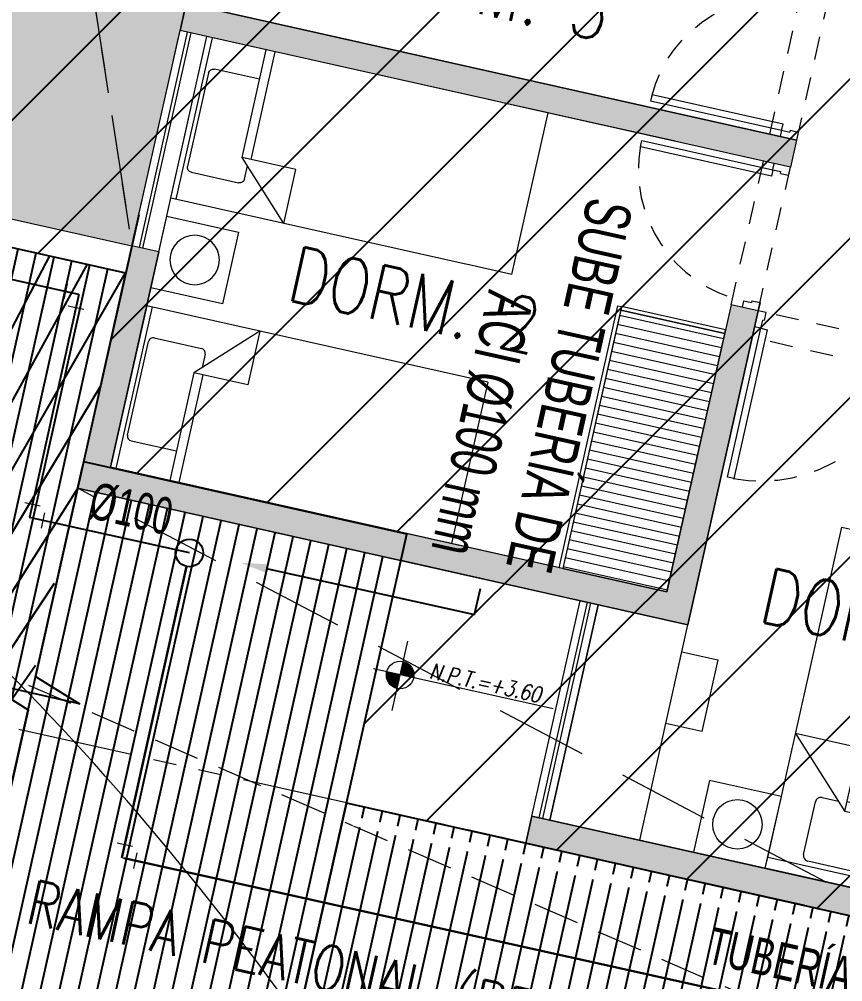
# Model space of a CAD drawing. Header units: inches. Extents: x 0 to 766, y -245 to 236.
# Drawn here: x 203.04 to 207.52, y 96.97 to 102.21 of the extents above; entities that cross this region are included whole.
import ezdxf
from ezdxf import colors
from ezdxf.entities.mleader import LeaderData, LeaderLine
from ezdxf.enums import TextEntityAlignment as Align
from ezdxf.math import Vec2, Vec3

# ---------------------------------------------------------------- set-up
doc = ezdxf.new("R2010")
doc.units = ezdxf.units.IN
doc.header["$MEASUREMENT"] = 0
doc.set_wipeout_variables(frame=1)
for name, pattern in [('DASHED2', [0.375, 0.25, -0.125]), ('HIDDEN', [0.375, 0.25, -0.125]), ('PHANTOM', [2.5, 1.25, -0.25, 0.25, -0.25, 0.25, -0.25]), ('TC_P1$0$HIDDEN2', [0.1875, 0.125, -0.0625])]:
    doc.linetypes.add(name, pattern=pattern)
doc.layers.get('DEFPOINTS').update_dxf_attribs({"color": 251, "lineweight": 9})
for name, color, linetype, lineweight in [('000 SOS 911 - ACCESORIOS ACI', 3, 'Continuous', 20), ('000 SOS 911 EQUIPOS', 5, 'Continuous', 25), ('000 SOS 911 TEXTOS ACI', 7, 'Continuous', 9), ('000 SOS 911 TUB. ENTERRADA  ACI', 5, 'DASHED2', 25), ('000 SOS 911 TUBERIA ACI', 1, 'Continuous', 25), ('1P$0$A-ESTRUCTURA-HATCH', 251, 'Continuous', 9), ('1P$0$A-ESTRUCTURA-MUROS', 251, 'Continuous', 9), ('1P$0$A-MURO ALTO', 251, 'Continuous', 9), ('1P$0$A-MUROS', 251, 'Continuous', 9), ('A-BARANDAS', 251, 'Continuous', 9), ('A-MURO ALTO', 251, 'Continuous', 9), ('A-MURO BAJO', 251, 'Continuous', 9), ('A-PROYECCIONES', 251, 'HIDDEN', 9), ('A-TEXTO-INDICACIONES', 251, 'Continuous', 9), ('DLP_TEXTO AMBIENTE', 251, 'Continuous', 9), ('DLP_VERDE', 251, 'Continuous', 9), ('EJES', 251, 'PHANTOM', 9), ('TC_P1$0$DLP_ESTRUCTURAS', 251, 'Continuous', 9), ('TC_P1$0$DLP_MOBILIARIO', 251, 'Continuous', 9), ('TC_P1$0$DLP_MOBILIARIO FIJO', 251, 'Continuous', 9), ('TC_P1$0$DLP_MURO BAJO', 251, 'Continuous', 9), ('TC_P1$0$DLP_MUROS', 251, 'Continuous', 9), ('TC_P1$0$DLP_PROYECCIONES', 251, 'TC_P1$0$HIDDEN2', 9), ('TEXTO-AMBIENTE', 251, 'Continuous', 9)]:
    doc.layers.add(name, color=color, linetype=linetype, lineweight=lineweight)
doc.styles.add('ESC-50', font='romans.shx', dxfattribs={"width": 0.9, "height": 0.1})
doc.styles.add('PIPE', font='ARIALN.TTF', dxfattribs={"width": 0.8})
doc.styles.add('R100-200', font='romans.shx', dxfattribs={"width": 0.8, "height": 0.3})
doc.styles.add('R80', font='romans.shx', dxfattribs={"width": 0.8, "oblique": 15, "height": 0.1})
doc.styles.add('R80-200', font='romans.shx', dxfattribs={"width": 0.8, "oblique": 10, "height": 0.2})
doc.styles.add('ROMANS', font='romans.shx', dxfattribs={"width": 0.8})
doc.linetypes.add('Fire-50-Wall', pattern='A,0.5,-0.075,["I",ESC-50,S=1,R=0,X=-0.03,Y=-0.05],-0.05', length=0.625)

# ---------------------------------------------------------------- blocks, each defined once
blk = doc.blocks.new('ACCS.ELBOW.90')
at = {"layer": '000 SOS 911 - ACCESORIOS ACI', "color": 100}
for p, q in [((0.098, 0.168), (-0.098, 0.168)), ((0.168, -0.098), (0.168, 0.098))]:
    blk.add_line(p, q, dxfattribs=at)
at = {"layer": '000 SOS 911 - ACCESORIOS ACI', "color": 9}
for p in [(0, 0.168), (0.168, 0)]:
    blk.add_line(p, (0, 0), dxfattribs=at)
blk = doc.blocks.new('base general')
at = {"layer": 'DLP_VERDE'}
h = blk.add_hatch(dxfattribs=at)
h.set_pattern_fill('AR-SAND', color=251, scale=0.0035, angle=215)
h.set_pattern_definition([(252.5, (0, 0), (0.1028379, -0.13710426), [0, -0.135128, 0, -0.15113, 0, -0.1444625]), (222.5, (0, 0), (0.0150241, -0.2957586), [0, -0.072898, 0, -0.121793, 0, -0.0466725]), (182.5, (0.08957, 0.06272), (-0.22649154, -0.15920515), [0, -0.04445, 0, -0.16002, 0, -0.208915]), (172.5, (0.08957, 0.06272), (-0.1741606, -0.2171998), [0, -0.022225, 0, -0.104902, 0, -0.120015])])
h.paths.add_polyline_path([(-19.4365, 36.7591), (-22.3642, 37.4144), (-24.0352, 29.9491), (-21.1077, 29.2938)])
at = {"layer": 'A-PROYECCIONES', "color": 251}
for p, q in [((-22.3642, 37.4144), (-21.1077, 29.2938)), ((-8.7065, 21.2916, 0), (-24.4477, 28.1086, 0))]:
    blk.add_line(p, q, dxfattribs=at)
at = {"layer": 'TEXTO-AMBIENTE', "color": 251, "style": 'ROMANS', "width": 0.8}
blk.add_text('RAMPA PEATONAL (PENDIENTE 8%%%)', height=0.24, rotation=347.4279, dxfattribs=at).set_placement((-21.6931, 25.6155, 0))
blk = doc.blocks.new('TC_P1$0$EST.P1')
at = {"layer": 'TC_P1$0$DLP_ESTRUCTURAS'}
h = blk.add_hatch(color=8, dxfattribs=at)
h.dxf.hatch_style = 1
h.paths.add_polyline_path([(9.15, 0.06), (9.15, 6.125), (10.65, 6.125), (10.65, 5.375), (10.8, 5.375), (10.8, 6.325), (9, 6.325), (9, 5.45), (7.5, 5.45), (7.5, 5.95), (7.35, 5.95), (7.35, 5.25), (9, 5.25), (9, 0.06)])
h.paths.add_polyline_path([(30.25, 10.125), (28.65, 10.125), (28.65, 13.225), (29.85, 13.225), (29.85, 13.375), (28.5, 13.375), (28.5, 9.975), (30.25, 9.975)])
h.paths.add_polyline_path([(31.05, 13.375), (31.2, 13.375), (31.2, 9.975), (31.05, 9.975)])
h.paths.add_polyline_path([(36.55, 13.85), (36.85, 13.85), (36.85, 13.7), (36.7, 13.7), (36.7, 10.625), (36.55, 10.625)])
h.paths.add_polyline_path([(33.6, 13.225), (33.6, 10.125), (32, 10.125), (32, 9.975), (33.75, 9.975), (33.75, 13.375), (32.4, 13.375), (32.4, 13.225)])
h.paths.add_polyline_path([(42.85, 13.7), (43.45, 13.7), (43.45, 13.85), (42.7, 13.85), (42.7, 10.45), (43.85, 10.45), (43.85, 10.6), (42.85, 10.6)])
h.paths.add_polyline_path([(44.65, 13.85), (44.65, 10.45), (44.8, 10.45), (44.8, 13.85)])
h.paths.add_polyline_path([(45.6, 10.6), (47.2, 10.6), (47.2, 13.7), (46, 13.7), (46, 13.85), (47.35, 13.85), (47.35, 10.45), (45.6, 10.45)])
h.paths.add_polyline_path([(42.85, 0.15), (43.45, 0.15), (43.45, 0), (42.7, 0), (42.7, 3.4), (43.85, 3.4), (43.85, 3.25), (42.85, 3.25)])
h.paths.add_polyline_path([(44.65, 0), (44.65, 3.4), (44.8, 3.4), (44.8, 0)])
h.paths.add_polyline_path([(45.6, 3.25), (47.2, 3.25), (47.2, 0.15), (46, 0.15), (46, 0), (47.35, 0), (47.35, 3.4), (45.6, 3.4)])
h.paths.add_polyline_path([(40, 3.5), (39.85, 3.5), (39.85, 0.15), (39.7, 0.15), (39.7, 0), (40, 0)])
h.paths.add_polyline_path([(30.25, 3.725), (28.65, 3.725), (28.65, 0.625), (29.85, 0.625), (29.85, 0.475), (28.5, 0.475), (28.5, 3.875), (30.25, 3.875)])
h.paths.add_polyline_path([(31.05, 0.475), (31.2, 0.475), (31.2, 3.875), (31.05, 3.875)])
h.paths.add_polyline_path([(36.55, 0), (36.85, 0), (36.85, 0.15), (36.7, 0.15), (36.7, 3.225), (36.55, 3.225)])
h.paths.add_polyline_path([(33.6, 0.625), (33.6, 3.725), (32, 3.725), (32, 3.875), (33.75, 3.875), (33.75, 0.475), (32.4, 0.475), (32.4, 0.625)])
h.paths.add_polyline_path([(23.65, 9.025), (23.65, 10.025), (23.5, 10.025), (23.5, 9.025)], flags=17)
h.paths.add_polyline_path([(17.1, 10.125), (18.7, 10.125), (18.7, 13.225), (17.5, 13.225), (17.5, 13.375), (18.85, 13.375), (18.85, 9.975), (17.1, 9.975)])
h.paths.add_polyline_path([(16.3, 13.375), (16.15, 13.375), (16.15, 9.975), (16.3, 9.975)])
h.paths.add_polyline_path([(10.5, 13.85), (10.5, 13.7), (10.65, 13.7), (10.65, 10.625), (10.8, 10.625), (10.8, 13.85)])
h.paths.add_polyline_path([(21.1, 7.525), (11.7, 7.525), (11.7, 7.675), (15.25, 7.675), (15.25, 9.075), (15.45, 9.075), (15.45, 7.675), (17.85, 7.675), (17.85, 8.925), (16.2, 8.925), (16.2, 9.075), (18, 9.075), (18, 7.675), (21.1, 7.675)])
h.paths.add_polyline_path([(13.75, 13.225), (13.75, 10.125), (15.35, 10.125), (15.35, 9.975), (13.6, 9.975), (13.6, 13.375), (14.95, 13.375), (14.95, 13.225)])
h.paths.add_polyline_path([(9, 8.6), (7.35, 8.6), (7.35, 7.9), (7.5, 7.9), (7.5, 8.4), (9, 8.4), (9, 7.525), (10.8, 7.525), (10.8, 8.475), (10.65, 8.475), (10.65, 7.725), (9.15, 7.725), (9.15, 13.79), (9, 13.79)])
h.paths.add_polyline_path([(4.5, 13.7), (3.9, 13.7), (3.9, 13.85), (4.65, 13.85), (4.65, 10.45), (3.5, 10.45), (3.5, 10.6), (4.5, 10.6)])
h.paths.add_polyline_path([(2.7, 13.85), (2.7, 10.45), (2.55, 10.45), (2.55, 13.85)])
h.paths.add_polyline_path([(1.75, 10.6), (0.15, 10.6), (0.15, 13.7), (1.35, 13.7), (1.35, 13.85), (0, 13.85), (0, 10.45), (1.75, 10.45)])
h.paths.add_polyline_path([(2.7, 0), (2.7, 3.4), (2.55, 3.4), (2.55, 0)])
h.paths.add_polyline_path([(1.75, 3.25), (0.15, 3.25), (0.15, 0.15), (1.35, 0.15), (1.35, 0), (0, 0), (0, 3.4), (1.75, 3.4)])
h.paths.add_polyline_path([(7.35, 3.5), (7.5, 3.5), (7.5, 0.15), (7.65, 0.15), (7.65, 0), (7.35, 0)])
h.paths.add_polyline_path([(17.1, 3.725), (18.7, 3.725), (18.7, 0.625), (17.5, 0.625), (17.5, 0.475), (18.85, 0.475), (18.85, 3.875), (17.1, 3.875)])
h.paths.add_polyline_path([(16.3, 0.475), (16.15, 0.475), (16.15, 3.875), (16.3, 3.875)])
h.paths.add_polyline_path([(10.8, 0), (10.5, 0), (10.5, 0.15), (10.65, 0.15), (10.65, 3.225), (10.8, 3.225)])
h.paths.add_polyline_path([(13.75, 0.625), (13.75, 3.725), (15.35, 3.725), (15.35, 3.875), (13.6, 3.875), (13.6, 0.475), (14.95, 0.475), (14.95, 0.625)])
h.paths.add_polyline_path([(38.35, 6.325), (36.55, 6.325), (36.55, 5.375), (36.7, 5.375), (36.7, 6.125), (38.2, 6.125), (38.2, 0.06), (38.35, 0.06), (38.35, 5.25), (40, 5.25), (40, 5.95), (39.85, 5.95), (39.85, 5.45), (38.35, 5.45)])
h.paths.add_polyline_path([(4.65, 0), (4.65, 3.4), (3.5, 3.4), (3.5, 3.25), (4.5, 3.25), (4.5, 0.15), (3.9, 0.15), (3.9, 0)])
h.paths.add_polyline_path([(1.7468, 8.35), (1.6, 8.35), (1.6, 9.55), (3.75, 9.55), (3.75, 9.4), (1.75, 9.4), (1.75, 8.35)], flags=17)
h.paths.add_polyline_path([(1.7468, 5.5), (1.6, 5.5), (1.6, 4.3), (3.75, 4.3), (3.75, 4.45), (1.75, 4.45), (1.75, 5.5)], flags=17)
h.paths.add_polyline_path([(7.5001, 7), (4.65, 7), (4.65, 9.55), (4.5, 9.55), (4.5, 7), (1.75, 7), (1.75, 7.6), (1.6, 7.6), (1.6, 7), (-1.2, 7), (-1.2, 11.05), (-1.35, 11.05), (-1.35, 2.8), (-1.2, 2.8), (-1.2, 6.85), (1.6, 6.85), (1.6, 6.25), (1.75, 6.25), (1.75, 6.85), (4.5, 6.85), (4.5, 4.3), (4.65, 4.3), (4.65, 6.85), (7.5001, 6.85)])
h.paths.add_polyline_path([(25.8, 6.175), (29.35, 6.175), (29.35, 4.775), (31.15, 4.775), (31.15, 4.925), (29.5, 4.925), (29.5, 6.175), (31.9, 6.175), (31.9, 4.775), (32.1, 4.775), (32.1, 6.175), (35.65, 6.175), (35.65, 6.325), (25.65, 6.325), (25.65, 0.475), (26.5, 0.475), (26.5, 0.625), (25.8, 0.625), (25.8, 4.775), (27.65, 4.775), (27.65, 4.925), (25.8, 4.925)])
h.paths.add_polyline_path([(22.7, 1.025), (25.35, 1.025), (25.35, 3.675), (23, 3.675), (23, 4.225), (22.7, 4.225), (22.7, 4.375), (23.15, 4.375), (23.15, 3.825), (25.35, 3.825), (25.35, 6.325), (25.5, 6.325), (25.5, 0.875), (22.7, 0.875)])
h.paths.add_polyline_path([(21.7, 0.475), (20.85, 0.475), (20.85, 0.625), (21.55, 0.625), (21.55, 4.775), (19.7, 4.775), (19.7, 4.925), (21.55, 4.925), (21.55, 6.175), (18, 6.175), (18, 4.775), (16.2, 4.775), (16.2, 4.925), (17.85, 4.925), (17.85, 6.175), (15.45, 6.175), (15.45, 4.775), (15.25, 4.775), (15.25, 6.175), (11.7, 6.175), (11.7, 6.325), (21.7, 6.325)])
h.paths.add_polyline_path([(7.35, 13.85), (7.35, 10.35), (7.5, 10.35), (7.5, 13.7), (7.65, 13.7), (7.65, 13.85)])
h.paths.add_polyline_path([(21.35, 8.925), (21.55, 8.925), (21.55, 7.525), (23.65, 7.525), (23.65, 8.125), (23.5, 8.125), (23.5, 7.675), (21.7, 7.675), (21.7, 11.375), (23.5, 11.375), (23.5, 10.925), (23.65, 10.925), (23.65, 11.575), (21.7, 11.575), (21.7, 13.375), (20.85, 13.375), (20.85, 13.225), (21.55, 13.225), (21.55, 9.075), (19.3, 9.075), (19.3, 8.925), (21.45, 8.925)])
h.paths.add_polyline_path([(38.35, 13.79), (38.35, 8.6), (40, 8.6), (40, 7.9), (39.85, 7.9), (39.85, 8.4), (38.35, 8.4), (38.35, 7.525), (36.55, 7.525), (36.55, 8.475), (36.7, 8.475), (36.7, 7.725), (38.2, 7.725), (38.2, 13.79)])
h.paths.add_polyline_path([(45.75, 7), (48.55, 7), (48.55, 11.05), (48.7, 11.05), (48.7, 2.8), (48.55, 2.8), (48.55, 6.85), (45.75, 6.85), (45.75, 6.25), (45.6, 6.25), (45.6, 6.85), (42.85, 6.85), (42.85, 4.3), (42.7, 4.3), (42.7, 6.85), (39.8499, 6.85), (39.8499, 7), (42.7, 7), (42.7, 9.55), (42.85, 9.55), (42.85, 7), (45.6, 7), (45.6, 7.6), (45.75, 7.6)])
h.paths.add_polyline_path([(40, 13.85), (39.7, 13.85), (39.7, 13.7), (39.85, 13.7), (39.85, 10.35), (40, 10.35)])
h.paths.add_polyline_path([(45.6032, 8.35), (45.75, 8.35), (45.75, 9.55), (43.6, 9.55), (43.6, 9.4), (45.6, 9.4), (45.6, 8.35)], flags=17)
h.paths.add_polyline_path([(45.6032, 5.5), (45.75, 5.5), (45.75, 4.3), (43.6, 4.3), (43.6, 4.45), (45.6, 4.45), (45.6, 5.5)], flags=17)
h.paths.add_polyline_path([(25.35, 7.525), (25.5, 7.525), (25.5, 11.575), (25.35, 11.575)])
h.paths.add_polyline_path([(25.8, 8.925), (28.05, 8.925), (28.05, 9.075), (25.8, 9.075), (25.8, 13.225), (26.5, 13.225), (26.5, 13.375), (25.65, 13.375), (25.65, 7.525), (25.8, 7.525)])
h.paths.add_polyline_path([(26.25, 7.675), (26.25, 7.525), (35.65, 7.525), (35.65, 7.675), (32.1, 7.675), (32.1, 9.075), (31.9, 9.075), (31.9, 7.675), (29.5, 7.675), (29.5, 8.925), (31.15, 8.925), (31.15, 9.075), (29.35, 9.075), (29.35, 7.675)])
for points in [[(45.75, 7), (48.55, 7), (48.55, 11.05), (48.7, 11.05), (48.7, 2.8), (48.55, 2.8), (48.55, 6.85), (45.75, 6.85), (45.75, 6.25), (45.6, 6.25), (45.6, 6.85), (42.85, 6.85), (42.85, 4.3), (42.7, 4.3), (42.7, 6.85), (39.8499, 6.85), (39.8499, 7), (42.7, 7), (42.7, 9.55), (42.85, 9.55), (42.85, 7), (45.6, 7), (45.6, 7.6), (45.75, 7.6)], [(44.65, 0), (44.65, 3.4), (44.8, 3.4), (44.8, 0)], [(45.6, 3.25), (47.2, 3.25), (47.2, 0.15), (46, 0.15), (46, 0), (47.35, 0), (47.35, 3.4), (45.6, 3.4)]]:
    blk.add_lwpolyline(points, close=True)
blk = doc.blocks.new('TC_P1$0$A$C77AB7FBD')
at = {"linetype": 'Continuous'}
for p, q in [((0, 0), (0, 1.9)), ((0.9, 1.9), (0, 1.9)), ((0.9, 0), (0.9, 1.9)), ((0.9, 1.87), (0, 1.87)), ((0.1908, 1.8487), (0.7119, 1.8487)), ((0.164, 1.57), (0.164, 1.8219)), ((0.7386, 1.8219), (0.7386, 1.5585)), ((0.6, 1.57), (0, 1.57)), ((0.6, 1.27), (0.6, 1.57)), ((0.9, 1.27), (0.6, 1.57)), ((0.6, 1.52), (0, 1.52)), ((0.7119, 1.5317), (0.6383, 1.5317)), ((0.9, 1.27), (0.6, 1.27)), ((0.9, 0), (0, 0))]:
    blk.add_line(p, q, dxfattribs=at)
for centre, start, end in [((0.1908, 1.8219), 90, 180), ((0.7119, 1.8219), 0, 90), ((0.7119, 1.5585), 270, 0)]:
    blk.add_arc(centre, 0.0267, start, end, dxfattribs=at)
blk = doc.blocks.new('TC_P1$0$A$C2EBA15F5')
blk.add_lwpolyline([(0, 0.4), (0, 0), (0.4, 0), (0.4, 0.4)], close=True)
blk.add_circle((0.2, 0.2), 0.1344)
blk = doc.blocks.new('*U96')
for p, q in [((0.01, 0.755), (0.01, 0.8)), ((0.1, 0.765), (0.1, 0.8)), ((0.055, 0.755), (0.01, 0.755)), ((0.1, 0.765), (0.055, 0.765)), ((0.055, 0.755), (0.055, 0.765)), ((0.055, 0.045), (0.01, 0.045)), ((0.01, 0.045), (0.01, 0)), ((0.055, 0.045), (0.055, 0.035)), ((0.1, 0.035), (0.055, 0.035)), ((0.1, 0.035), (0.1, 0))]:
    blk.add_line(p, q)
blk.add_lwpolyline([(0.83, 0.07), (0.83, 0.035), (0.1, 0.035), (0.1, 0.07)], close=True)
at = {"color": 7, "linetype": 'TC_P1$0$HIDDEN2'}
blk.add_arc((0.0996, 0.034), 0.731, 2.2301, 89.9672, dxfattribs=at)
blk = doc.blocks.new('*U97')
for p, q in [((0.01, 0.855), (0.01, 0.9)), ((0.1, 0.865), (0.1, 0.9)), ((0.055, 0.855), (0.01, 0.855)), ((0.1, 0.865), (0.055, 0.865)), ((0.055, 0.855), (0.055, 0.865)), ((0.055, 0.045), (0.01, 0.045)), ((0.01, 0.045), (0.01, 0)), ((0.055, 0.045), (0.055, 0.035)), ((0.1, 0.035), (0.055, 0.035)), ((0.1, 0.035), (0.1, 0))]:
    blk.add_line(p, q)
blk.add_lwpolyline([(0.93, 0.07), (0.93, 0.035), (0.1, 0.035), (0.1, 0.07)], close=True)
at = {"color": 7, "linetype": 'TC_P1$0$HIDDEN2'}
blk.add_arc((0.0995, 0.0339), 0.8311, 2.2301, 89.9672, dxfattribs=at)
blk = doc.blocks.new('TC_P1$0$A$C3E6679A6')
for p, q in [((0, 1.8444), (0.0001, 1.9044)), ((0.0001, 1.9044), (1.4501, 1.9044)), ((1.4501, 1.9044), (1.4501, 1.8444))]:
    blk.add_line(p, q)
at = {"linetype": 'Continuous'}
for p, q in [((0, 1.8444), (1.45, 1.8444)), ((0, 0.0044), (0, 1.8444)), ((1.45, 1.8444), (1.45, 0.0044)), ((0.1867, 1.5087), (0.1867, 1.786)), ((0.2173, 1.8167), (0.6414, 1.8167)), ((0.672, 1.786), (0.672, 1.5087)), ((0.778, 1.5087), (0.778, 1.786)), ((0.8086, 1.8167), (1.2327, 1.8167)), ((1.2633, 1.786), (1.2633, 1.4926)), ((0, 1.5084), (1.0953, 1.5084)), ((1.45, 1.1538), (1.0953, 1.5084)), ((1.0953, 1.5084), (1.0953, 1.1538)), ((1.0953, 1.4524), (0, 1.4524)), ((1.2327, 1.462), (1.1418, 1.462)), ((1.0953, 1.1538), (1.45, 1.1538)), ((1.45, 0.0044), (0, 0.0044))]:
    blk.add_line(p, q, dxfattribs=at)
for centre, start, end in [((0.2173, 1.786), 90, 180), ((0.6414, 1.786), 0, 90), ((0.8086, 1.786), 90, 180), ((1.2327, 1.786), 0, 90), ((1.2327, 1.4926), 270, 0)]:
    blk.add_arc(centre, 0.0306, start, end, dxfattribs=at)
at = {"layer": 'DEFPOINTS', "color": 0, "linetype": 'ByBlock'}
for p in [(0, 1.9044), (0, 0)]:
    blk.add_point(p, dxfattribs=at)
blk = doc.blocks.new('TC_P1$0$DPTO 65_1P')
at = {"layer": 'TC_P1$0$DLP_MOBILIARIO FIJO'}
h = blk.add_hatch(dxfattribs=at)
h.set_pattern_fill('_USER', color=8, scale=0.05, angle=450, pattern_type=0)
h.set_pattern_definition([(90, (9533.584805, 4941.290817), (-0.05, 2e-17), [])])
h.paths.add_polyline_path([(-7.3501, -3.675), (-5.9101, -3.675), (-5.9101, -4.255), (-7.3501, -4.255)])
at = {"layer": 'TC_P1$0$DLP_MOBILIARIO'}
for points in [[(-8.0501, -3.325), (-8.0501, -3.525), (-7.6501, -3.525), (-7.6501, -3.325)], [(-7.5001, -3.525), (-7.5001, -4.025), (-8.7001, -4.025), (-8.7001, -3.525)]]:
    blk.add_lwpolyline(points, close=True, dxfattribs=at)
at = {"layer": 'TC_P1$0$DLP_MOBILIARIO FIJO'}
for p, q in [((-8.7001, -4.065), (-7.5001, -4.065)), ((-8.7001, -4.085), (-7.5001, -4.085)), ((-4.9501, -6.865), (-6.1501, -6.865)), ((-4.9501, -6.885), (-6.1501, -6.885))]:
    blk.add_line(p, q, dxfattribs=at)
at = {"layer": 'TC_P1$0$DLP_MOBILIARIO FIJO', "color": 8}
blk.add_lwpolyline([(-7.3501, -3.675), (-5.9101, -3.675), (-5.9101, -4.255), (-7.3501, -4.255)], close=True, dxfattribs=at)
at = {"layer": 'TC_P1$0$DLP_MOBILIARIO FIJO', "elevation": 0}
for points in [[(-5.9101, -3.675), (-5.8901, -3.675), (-5.8901, -4.255), (-5.9101, -4.255)], [(-5.8901, -4.275), (-5.8901, -4.255), (-7.3501, -4.255), (-7.3501, -4.275)]]:
    blk.add_lwpolyline(points, close=True, dxfattribs=at)
at = {"layer": 'TC_P1$0$DLP_MURO BAJO'}
for p, q in [((-8.7001, -4.025), (-7.5001, -4.025)), ((-8.7001, -4.125), (-7.5001, -4.125)), ((-6.1501, -6.775), (-4.9501, -6.775)), ((-6.1501, -6.925), (-4.9501, -6.925))]:
    blk.add_line(p, q, dxfattribs=at)
at = {"layer": 'TC_P1$0$DLP_MUROS'}
for p, q in [((-8.8501, -4.125), (-8.8501, 0.075)), ((-8.7001, -0.075), (-8.7001, -4.125)), ((-5.7501, -3.525), (-7.5001, -3.525)), ((-7.5001, -3.525), (-7.5001, -6.925)), ((-5.7501, -3.525), (-5.7501, -3.675)), ((-4.8001, -3.525), (-4.9501, -3.525)), ((-4.9501, -3.525), (-4.9501, -6.925)), ((-4.8001, -3.525), (-4.8001, -6.925)), ((-5.7501, -3.675), (-7.3501, -3.675)), ((-7.3501, -3.675), (-7.3501, -6.775)), ((-8.7001, -4.125), (-8.8501, -4.125)), ((-6.1501, -6.775), (-7.3501, -6.775)), ((-6.1501, -6.775), (-6.1501, -6.925)), ((-6.1501, -6.925), (-7.5001, -6.925)), ((-4.8001, -6.925), (-4.9501, -6.925))]:
    blk.add_line(p, q, dxfattribs=at)
at = {"layer": 'TC_P1$0$DLP_PROYECCIONES'}
for p, q in [((-5.9001, -2.625), (-5.9001, -3.525)), ((-5.7501, -2.625), (-5.7501, -3.525)), ((-5.7501, -3.525), (-4.9501, -3.525)), ((-4.0001, -3.525), (-4.8001, -3.525)), ((-5.7501, -3.675), (-4.9501, -3.675)), ((-4.0001, -3.675), (-4.8001, -3.675))]:
    blk.add_line(p, q, dxfattribs=at)
at = {"layer": 'TC_P1$0$DLP_MOBILIARIO', "extrusion": (0, 0, -1), "zscale": -1.000000000000018, "rotation": 270}
blk.add_blockref('TC_P1$0$A$C3E6679A6', (6.7956, -1.375), dxfattribs=at)
at = {"layer": 'TC_P1$0$DLP_MOBILIARIO', "xscale": -1}
blk.add_blockref('*U97', (-5.7401, -3.525), dxfattribs=at)
at = {"layer": 'TC_P1$0$DLP_MOBILIARIO'}
for name, p, xscale, rotation in [('TC_P1$0$A$C2EBA15F5', (-8.7, -2.8251), -1, 180), ('*U96', (-4.9501, -3.515), -1.000000000000003, 90), ('TC_P1$0$A$C77AB7FBD', (-7.3501, -4.875), -1, 180)]:
    blk.add_blockref(name, p, dxfattribs=dict(at, xscale=xscale, rotation=rotation))
for name, p, rotation in [('*U96', (-4.8001, -3.515), 270), ('TC_P1$0$A$C77AB7FBD', (-4.95, -4.875), 180)]:
    blk.add_blockref(name, p, dxfattribs=dict(at, rotation=rotation))
at = {"layer": 'TC_P1$0$DLP_MOBILIARIO', "extrusion": (0, 0, -1), "xscale": -1, "zscale": -1, "rotation": 180}
blk.add_blockref('TC_P1$0$A$C2EBA15F5', (5.9501, -6.375), dxfattribs=at)
blk = doc.blocks.new('TC_P1')
at = {"layer": 'TC_P1$0$DLP_ESTRUCTURAS'}
blk.add_blockref('TC_P1$0$EST.P1', (1.35, -2.8), dxfattribs=at)
blk.add_blockref('TC_P1$0$EST.P1', (1.35, -2.8), dxfattribs=at)
at = {"xscale": -1}
blk.add_blockref('TC_P1$0$DPTO 65_1P', (41.1999, 4.125), dxfattribs=at)
blk = doc.blocks.new('TEXTOS_PG')
at = {"layer": 'DLP_TEXTO AMBIENTE', "style": 'R100-200', "width": 0.8}
for s, p in [('DORM. 3', (36.7648, 72.556, -0.0001)), ('DORM. 2', (36.3836, 70.8528, -0.0001)), ('DORM. PRIN.', (38.9487, 69.1044, -0.0001))]:
    blk.add_text(s, height=0.3, rotation=347.3812, dxfattribs=at).set_placement(p)
blk = doc.blocks.new('COTASYEJES')
at = {"layer": 'EJES', "ltscale": 0.5}
for p, q in [((-30.8539, -35.0288, 0), (-24.2429, -5.4954, 0)), ((-9.5471, -16.9829), (-49.8499, -7.9615, 0))]:
    blk.add_line(p, q, dxfattribs=at)
blk = doc.blocks.new('SIM NIVEL PLANTA')
at = {"linetype": 'Continuous'}
h = blk.add_hatch(dxfattribs=at)
h.set_pattern_fill('_USER', color=256, scale=0.099996, angle=45, style=0, pattern_type=0)
h.set_pattern_definition([(45, (35396.10581, 26516.4892), (-0.0707080889, 0.0707080889), [])])
h.paths.add_polyline_path([(-17.03, 0), (-15.53, 0, 0.409209), (-17.03, 1.47)])
h.paths.add_polyline_path([(-18.53, 0, 0.419236), (-17.03, -1.53), (-17.03, 0)])
for p, q in [((-17.03, -3.97), (-17.03, 3.72)), ((0, 0), (-20, 0))]:
    blk.add_line(p, q)
blk.add_circle((-17.03, -0.03), 1.5, dxfattribs=at)
at = {"style": 'R80'}
blk.add_attdef('N.P.T.+0.00', text='', height=2.03, dxfattribs=at).set_placement((-7.77, 2.01), align=Align.MIDDLE_CENTER)

msp = doc.modelspace()

# ---------------------------------------------------------------- linework, layer by layer
at = {"layer": '000 SOS 911 TUB. ENTERRADA  ACI', "color": 1, "linetype": 'Fire-50-Wall', "lineweight": 30, "elevation": 0}
for points in [[(203.9527, 99.2321), (203.6016, 97.6479)], [(203.6145, 97.6451), (216.893, 94.6968)]]:
    msp.add_lwpolyline(points, dxfattribs=at)
at = {"layer": '000 SOS 911 TUBERIA ACI', "elevation": 0}
for points in [[(203.3688, 100.7106), (201.5111, 101.1223)], [(203.3688, 100.7106), (203.1, 99.498)], [(203.969, 99.3054), (203.1, 99.498)]]:
    msp.add_lwpolyline(points, dxfattribs=at)
at = {"layer": '000 SOS 911 TUBERIA ACI', "ltscale": 0.1}
msp.add_circle((203.969, 99.3054, 0), 0.075, dxfattribs=at)

# ---------------------------------------------------------------- block references
at = {"layer": '000 SOS 911 - ACCESORIOS ACI', "yscale": 0.4394526855468736, "zscale": 0.4394526855468736}
for p, xscale, rotation in [((203.3688, 100.7106, 0), -0.4394526855468771, 77.5011789133712), ((203.1, 99.498, 0), -0.4394526855468769, 257.5011789133712), ((203.6017, 97.6483, 0), -0.4394526855468769, 257.5011789133712)]:
    msp.add_blockref('ACCS.ELBOW.90', p, dxfattribs=dict(at, xscale=xscale, rotation=rotation))

# ---------------------------------------------------------------- texts
at = {"layer": '000 SOS 911 TEXTOS ACI', "char_height": 0.2, "attachment_point": 1, "style": 'PIPE'}
for s, width, gutter_width, heights, insert, rotation in [('%%C100', 0.550995, 1.9152, [0.0124], (203.4553, 99.6937, 0.0001), 347.5038), ('TUBERÍA ENTERRADA DE ACI %%C100 mm - PVC - C900', 4.761762, 0.75, [0], (206.8142, 97.2733, 0), 347.4811)]:
    msp.add_mtext_dynamic_manual_height_columns(s, width=width, gutter_width=gutter_width, heights=heights, dxfattribs=dict(at, insert=insert, rotation=rotation))

# ---------------------------------------------------------------- leaders
at = {"layer": '000 SOS 911 TEXTOS ACI'}
ml = msp.add_multileader_mtext('Standard', dxfattribs=at)
ml.set_content('{\\H1.66667x;SUBE TUBERÍA DE ACI %%C100 mm} ', color=256, style='PIPE')
ml.set_leader_properties(color=7)
ml.build(insert=Vec2(0, 0))
ml.multileader.update_dxf_attribs({"text_left_attachment_type": 2, "text_right_attachment_type": 2, "dogleg_length": 2, "arrow_head_size": 0.15})
ctx = ml.context
ctx.base_point, ctx.char_height, ctx.arrow_head_size, ctx.landing_gap_size, ctx.plane_origin, ctx.plane_x_axis, ctx.plane_y_axis = Vec3(206.0586, 101.3966, 0), 0.15, 0.15, 0.15, Vec3(204.2245, 96.8342, 0), Vec3(-0.216761, -0.976225), Vec3(0.976225, -0.216761)
ctx.left_attachment, ctx.right_attachment, ctx.text_align_type = 2, 2, 2
notes = []
notes.append((ctx, [(0, (1, 1, 0), (205.5198, 98.9701, 0), (0.216761, 0.976225), 0.1461, [(0, [(204.2487, 99.2519, 0)], 0, [])])]))
ctx.mtext.insert, ctx.mtext.text_direction, ctx.mtext.rotation, ctx.mtext.width, ctx.mtext.defined_height, ctx.mtext.alignment, ctx.mtext.flow_direction = Vec3(205.9341, 99.1815, 0), Vec3(-0.216761, -0.976225), 4.493893, 2.330514, 0.5575, 3, 5
ctx.mtext.has_bg_fill, ctx.mtext.bg_color, ctx.mtext.bg_scale_factor, ctx.mtext.bg_transparency, ctx.mtext.use_window_bg_color = 1, -1073741824, 2, 0, 1
for ctx, leaders in notes:
    for number, flags, end, landing, length, lines in leaders:
        leader = LeaderData()
        leader.index, (leader.has_last_leader_line, leader.has_dogleg_vector, leader.attachment_direction) = number, flags
        leader.last_leader_point, leader.dogleg_vector, leader.dogleg_length = Vec3(end), Vec3(landing), length
        for number, points, colour, breaks in lines:
            line = LeaderLine()
            line.index, line.vertices, line.color, line.breaks = number, Vec3.list(points), colors.encode_raw_color(colour), breaks
            leader.lines.append(line)
        ctx.leaders.append(leader)

# ---------------------------------------------------------------- next in the draw order: hatches: boundary and pattern name
at = {"layer": '000 SOS 911 EQUIPOS'}
h = msp.add_hatch(dxfattribs=at)
h.set_pattern_fill('ANSI31', color=4, scale=4.9)
h.paths.add_polyline_path([(227.5156, 144.1528), (224.7834, 144.7646), (210.8746, 147.8783), (200.5016, 101.5242), (203.6237, 100.8256), (203.3943, 99.8011), (205.1509, 99.4079), (204.8232, 97.9441), (216.581, 95.312)])

# ---------------------------------------------------------------- next in the draw order: linework, layer by layer
at = {"layer": '000 SOS 911 EQUIPOS', "color": 4}
msp.add_lwpolyline([(210.8747, 147.8785), (224.7835, 144.7648), (227.5157, 144.153), (216.5811, 95.3123), (204.8233, 97.9444), (205.151, 99.4081), (203.3944, 99.8014), (203.6237, 100.8258), (200.5017, 101.5244), (210.8747, 147.8785)], dxfattribs=at)

# ---------------------------------------------------------------- next in the draw order: block references
at = {"color": 251}
msp.add_blockref('base general', (224.7642, 71.6806, 0), dxfattribs=at)

# ---------------------------------------------------------------- next in the draw order: block references
at = {"color": 251, "rotation": 257.3817293912868}
msp.add_blockref('TC_P1', (216.7324, 146.5694, 0), dxfattribs=at)

# ---------------------------------------------------------------- next in the draw order: hatches: boundary and pattern name
h = msp.add_hatch()
h.set_pattern_fill('_USER', color=251, scale=0.1, angle=-102.6183, pattern_type=0)
h.set_pattern_definition([(257.3817, (205.79875, 97.72822), (0.0975847, -0.0218454), [])])
edge = h.paths.add_edge_path()
edge.add_line((202.6665, 95.9697), (207.9046, 94.7974))
edge.add_line((207.9046, 94.7974), (208.4275, 97.133))
edge.add_line((208.4275, 97.133), (204.8229, 97.9467))
edge.add_line((204.8229, 97.9467), (205.1178, 99.2641))
edge.add_line((205.1178, 99.2641), (203.3617, 99.6572))
edge.add_line((203.3617, 99.6572), (203.6202, 100.8289))
edge.add_line((203.6202, 100.8289), (200.6962, 101.4834))
edge.add_line((200.6962, 101.4834), (200.3168, 99.7888))
edge.add_arc((193.4537, 92.934), 9.7, 18.23808, 44.96535, ccw=False)
at = {"layer": '1P$0$A-ESTRUCTURA-HATCH'}
h = msp.add_hatch(dxfattribs=at)
h.set_pattern_fill('ANSI31', color=251, scale=0.02, angle=-102.6173)
h.set_pattern_definition([(302.3827084705, (-226829.255196, -8187900.86486), (0.0536250893731, 0.03400881929336), [])])
h.paths.add_polyline_path([(201.889, 106.8121), (204.5834, 118.8493), (204.3883, 118.893), (201.6938, 106.8558)])
h.paths.add_polyline_path([(200.831, 103.0012), (200.501, 101.527), (200.6962, 101.4834), (201.0262, 102.9575)])
edge = h.paths.add_edge_path()
edge.add_arc((193.4538, 92.9339), 9.7, 257.38271, 437.38271)
edge.add_line((195.5726, 102.3997), (195.5289, 102.2045))
edge.add_arc((193.4538, 92.9339), 9.5, -101.71258, 77.38271, ccw=False)
edge.add_line((191.5253, 83.6317), (192.0602, 86.0214))
edge.add_line((192.0602, 86.0214), (191.9138, 86.0541))
edge.add_line((191.9138, 86.0541), (191.3349, 83.4682))
edge = h.paths.add_edge_path(flags=17)
edge.add_arc((193.4538, 92.9339), 3.3, -102.6164, -52.6226)
edge.add_line((195.4571, 90.3115), (192.9904, 90.8636))
edge.add_line((192.9904, 90.8636), (193.0231, 91.01))
edge.add_line((193.0231, 91.01), (195.6057, 90.432))
edge.add_arc((193.4538, 92.9339), 3.3, -49.3007, 77.3827)
edge.add_line((194.1746, 96.1542), (194.2183, 96.3494))
edge.add_arc((193.4538, 92.9339), 3.5, -100.1599, 77.3826, ccw=False)
edge.add_line((192.8364, 89.4888), (192.2568, 86.8996))
edge.add_line((192.2568, 86.8996), (192.1104, 86.9324))
edge.add_line((192.1104, 86.9324), (192.733, 89.7136))
h.paths.add_polyline_path([(188.7746, 122.388), (180.8452, 86.9646), (180.6013, 87.0192), (188.5307, 122.4426)])

# ---------------------------------------------------------------- next in the draw order: linework, layer by layer
at = {"color": 251}
for p, q in [((203.2079, 100.9211, 0), (201.7018, 98.0397, 0)), ((203.413, 100.8752, 0), (201.782, 97.9078, 0)), ((203.6206, 100.8287, 0), (201.859, 97.7767, 0)), ((203.4861, 100.2121, 0), (201.9328, 97.6463, 0)), ((203.362, 99.6584, 0), (202.0034, 97.5168, 0)), ((203.2345, 99.1401, 0), (202.0711, 97.3882, 0)), ((203.1319, 98.6943, 0), (202.1359, 97.2606, 0)), ((204.8229, 97.9467, 0), (204.2986, 95.6046, 0))]:
    msp.add_line(p, q, dxfattribs=at)
at = {"color": 251, "elevation": 0}
msp.add_lwpolyline([(203.6948, 101.1433), (203.1331, 98.634), (203.3712, 98.4855), (202.8544, 98.6011), (203.0925, 98.4526), (202.5308, 95.9433)], dxfattribs=at)
at = {"layer": '1P$0$A-ESTRUCTURA-MUROS', "color": 251, "elevation": 0}
msp.add_lwpolyline([(191.3349, 83.4682, 1), (195.5726, 102.3997), (195.5289, 102.2045, -0.992136), (191.5253, 83.6317), (192.0602, 86.0214), (191.9138, 86.0541)], format="xyb", close=True, dxfattribs=at)
at = {"layer": '1P$0$A-MURO ALTO', "color": 251, "elevation": 0}
for points in [[(200.729, 101.6297), (203.657, 100.9743)], [(200.6962, 101.4834), (203.6242, 100.8279)]]:
    msp.add_lwpolyline(points, dxfattribs=at)
at = {"layer": '1P$0$A-MUROS', "color": 251}
msp.add_arc((193.4538, 92.9339, 0), 9.7, 257.38271, 77.38271, dxfattribs=at)
at = {"layer": 'A-MURO ALTO', "color": 251, "elevation": 0}
for points in [[(200.7294, 101.6297), (203.6565, 100.9744)], [(200.6962, 101.4834), (203.6238, 100.8281)]]:
    msp.add_lwpolyline(points, dxfattribs=at)
at = {"layer": 'A-MURO BAJO', "color": 251}
msp.add_line((204.8229, 97.9467, 0), (220.0579, 94.5362, 0), dxfattribs=at)
at = {"layer": 'A-MURO BAJO', "color": 251, "ltscale": 0.5, "elevation": 0}
msp.add_lwpolyline([(203.6238, 100.8281), (203.3617, 99.6572), (205.1178, 99.2641), (204.8229, 97.9467)], dxfattribs=at)
at = {"layer": 'A-PROYECCIONES', "color": 251, "ltscale": 2}
msp.add_line((202.4, 109.0951, 0), (203.6565, 100.9744, 0), dxfattribs=at)
at = {"layer": 'A-PROYECCIONES', "color": 251, "linetype": 'Continuous'}
msp.add_arc((191.9258, 87.7915, 0), 15.5025, 35.41171, 56.37455, dxfattribs=at)

# ---------------------------------------------------------------- next in the draw order: block references
at = {"color": 251}
for name, p in [('COTASYEJES', (229.0571, 111.642, 0)), ('TEXTOS_PG', (168.1063, 29.8306, 0))]:
    msp.add_blockref(name, p, dxfattribs=at)
at = {"layer": 'A-TEXTO-INDICACIONES', "color": 251}
ref = msp.add_blockref('SIM NIVEL PLANTA', (205.9462, 98.4574, 0), dxfattribs=dict(at, xscale=0.05000000000000005, yscale=0.05000000000000005, zscale=0.05000000000000005, rotation=347.3907560878768))
ref.add_attrib('N.P.T.+0.00', 'N.P.T.=+3.60', dxfattribs={"layer": '0', "height": 0.085333, "rotation": 347.3908, "style": 'R80-200', "oblique": 10, "width": 0.8}).set_placement((205.5892, 98.6405, 0), align=Align.TOP_CENTER)

# ---------------------------------------------------------------- next in the draw order: wipeouts: each hides what was drawn before it
at = {"color": 251}
msp.add_wipeout([(204.8557, 97.823), (217.1866, 95.0688), (217.1975, 95.1177), (204.8666, 97.8718)], dxfattribs=at).translate(0, 0, 0).dxf.layer = 'A-BARANDAS'

# ---------------------------------------------------------------- next in the draw order: linework, layer by layer
at = {"layer": 'A-PROYECCIONES', "color": 251, "ltscale": 2}
msp.add_line((216.0581, 92.972, 0), (203.3617, 99.6572, 0), dxfattribs=at)

# ---------------------------------------------------------------- next in the draw order: block references
at = {"color": 251}
msp.add_blockref('TEXTOS_PG', (168.1063, 29.8306, 0), dxfattribs=at)

doc.saveas('drawing.dxf')
